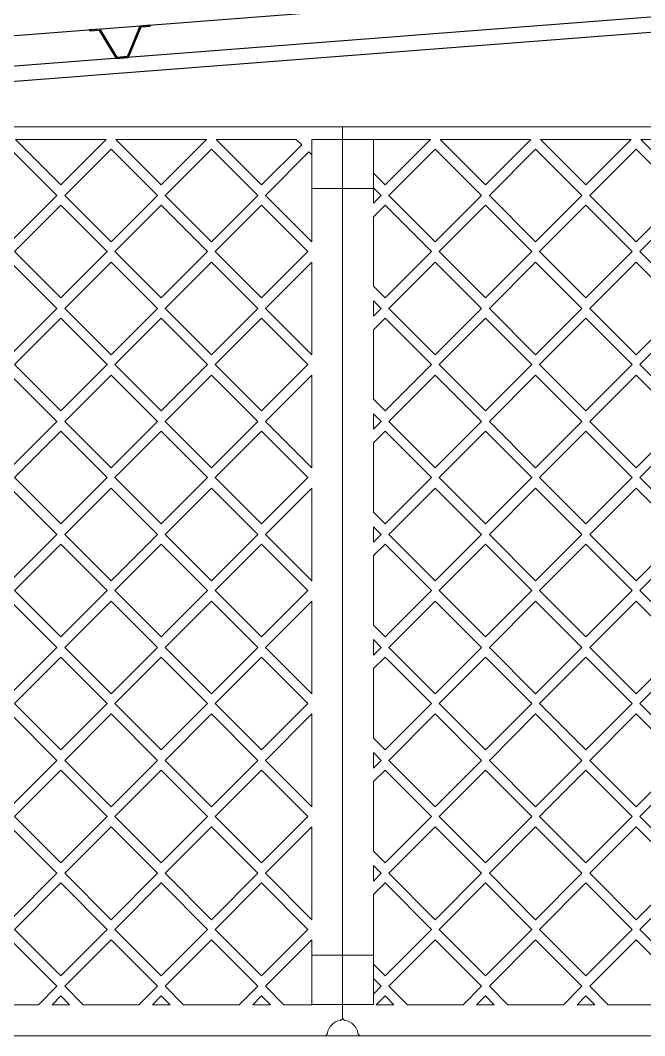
# Model space of a CAD drawing. Header units: inches. Extents: x -6 to 158, y 10 to 161.
# Drawn here: x 26.105 to 26.619, y 40.303 to 41.137 of the extents above; entities that cross this region are included whole.
import ezdxf

# ---------------------------------------------------------------- set-up
doc = ezdxf.new("R2010")
doc.units = ezdxf.units.IN
doc.header["$MEASUREMENT"] = 0
doc.layers.add('A-WALL', color=5, linetype='Continuous', lineweight=9)
doc.layers.add('Q-SPCQ', color=1, linetype='Continuous', lineweight=9)
for name, color, linetype in [('Emplantillado', 2, 'Continuous'), ('Paredes', 5, 'Continuous'), ('Texturas', 1, 'Continuous')]:
    doc.layers.add(name, color=color, linetype=linetype)

# ---------------------------------------------------------------- blocks, each defined once
blk = doc.blocks.new('Parasoleil Geode 30x30 Nested - Parasoleil Geode 30x30 Nested-983700-Section 1')
at = {"layer": 'Q-SPCQ'}
for p, q in [((-4930.1, 8787.4), (-4930.1, 8777.01)), ((-4904.7, 8777.01), (-4930.1, 8777.01)), ((-4930.1, 8777.01), (-4930.1, 8736.53)), ((-4904.7, 8736.53), (-4904.7, 8777.01)), ((-4904.7, 8777.01), (-4857.79, 8777.01)), ((-4857.79, 8777.01), (-4895.17, 8739.63)), ((-4812.62, 8739.63), (-4850.01, 8777.01)), ((-4850.01, 8777.01), (-4775.24, 8777.01)), ((-4775.24, 8777.01), (-4812.62, 8739.63)), ((-4730.07, 8739.63), (-4767.46, 8777.01)), ((-4767.46, 8777.01), (-4692.69, 8777.01)), ((-4692.69, 8777.01), (-4730.07, 8739.63)), ((-4647.52, 8739.63), (-4684.91, 8777.01)), ((-4684.91, 8777.01), (-4610.14, 8777.01)), ((-4892, 8730.92), (-4853.9, 8769.02)), ((-4853.9, 8769.02), (-4815.8, 8730.92)), ((-4809.45, 8730.92), (-4771.35, 8769.02)), ((-4771.35, 8769.02), (-4733.25, 8730.92)), ((-4726.9, 8730.92), (-4688.8, 8769.02)), ((-4688.8, 8769.02), (-4650.7, 8730.92)), ((-4895.17, 8739.63), (-4904.7, 8749.15)), ((-4904.7, 8737.27), (-4898.35, 8730.92)), ((-4930.1, 8736.53), (-4904.7, 8736.53)), ((-4930.1, 8736.53), (-4930.1, 8106.47)), ((-4904.7, 8724.57), (-4904.7, 8736.53)), ((-4898.35, 8730.92), (-4904.7, 8724.57)), ((-4853.9, 8692.82), (-4892, 8730.92)), ((-4815.8, 8730.92), (-4853.9, 8692.82)), ((-4771.35, 8692.82), (-4809.45, 8730.92)), ((-4733.25, 8730.92), (-4771.35, 8692.82)), ((-4688.8, 8692.82), (-4726.9, 8730.92)), ((-4650.7, 8730.92), (-4688.8, 8692.82)), ((-4904.7, 8713.46), (-4895.17, 8722.98)), ((-4895.17, 8722.98), (-4857.07, 8684.88)), ((-4850.72, 8684.88), (-4812.62, 8722.98)), ((-4812.62, 8722.98), (-4774.52, 8684.88)), ((-4768.17, 8684.88), (-4730.07, 8722.98)), ((-4730.07, 8722.98), (-4691.97, 8684.88)), ((-4685.62, 8684.88), (-4647.52, 8722.98)), ((-4904.7, 8656.31), (-4904.7, 8713.46)), ((-4857.07, 8684.88), (-4895.17, 8646.78)), ((-4812.62, 8646.78), (-4850.72, 8684.88)), ((-4774.52, 8684.88), (-4812.62, 8646.78)), ((-4730.07, 8646.78), (-4768.17, 8684.88)), ((-4691.97, 8684.88), (-4730.07, 8646.78)), ((-4647.52, 8646.78), (-4685.62, 8684.88)), ((-4892, 8638.07), (-4853.9, 8676.17)), ((-4853.9, 8676.17), (-4815.8, 8638.07)), ((-4809.45, 8638.07), (-4771.35, 8676.17)), ((-4771.35, 8676.17), (-4733.25, 8638.07)), ((-4726.9, 8638.07), (-4688.8, 8676.17)), ((-4688.8, 8676.17), (-4650.7, 8638.07)), ((-4895.17, 8646.78), (-4904.7, 8656.31)), ((-4904.7, 8631.72), (-4904.7, 8644.42)), ((-4904.7, 8644.42), (-4898.35, 8638.07)), ((-4898.35, 8638.07), (-4904.7, 8631.72)), ((-4853.9, 8599.97), (-4892, 8638.07)), ((-4815.8, 8638.07), (-4853.9, 8599.97)), ((-4771.35, 8599.97), (-4809.45, 8638.07)), ((-4733.25, 8638.07), (-4771.35, 8599.97)), ((-4688.8, 8599.97), (-4726.9, 8638.07)), ((-4650.7, 8638.07), (-4688.8, 8599.97)), ((-4904.7, 8620.61), (-4895.17, 8630.14)), ((-4895.17, 8630.14), (-4857.07, 8592.04)), ((-4850.72, 8592.04), (-4812.62, 8630.14)), ((-4812.62, 8630.14), (-4774.52, 8592.04)), ((-4768.17, 8592.04), (-4730.07, 8630.14)), ((-4730.07, 8630.14), (-4691.97, 8592.04)), ((-4685.62, 8592.04), (-4647.52, 8630.14)), ((-4904.7, 8563.46), (-4904.7, 8620.61)), ((-4857.07, 8592.04), (-4895.17, 8553.94)), ((-4812.62, 8553.94), (-4850.72, 8592.04)), ((-4774.52, 8592.04), (-4812.62, 8553.94)), ((-4730.07, 8553.94), (-4768.17, 8592.04)), ((-4691.97, 8592.04), (-4730.07, 8553.94)), ((-4647.52, 8553.94), (-4685.62, 8592.04)), ((-4892, 8545.23), (-4853.9, 8583.33)), ((-4853.9, 8583.33), (-4815.8, 8545.23)), ((-4809.45, 8545.23), (-4771.35, 8583.33)), ((-4771.35, 8583.33), (-4733.25, 8545.23)), ((-4726.9, 8545.23), (-4688.8, 8583.33)), ((-4688.8, 8583.33), (-4650.7, 8545.23)), ((-4895.17, 8553.94), (-4904.7, 8563.46)), ((-4904.7, 8538.88), (-4904.7, 8551.58)), ((-4904.7, 8551.58), (-4898.35, 8545.23)), ((-4898.35, 8545.23), (-4904.7, 8538.88)), ((-4853.9, 8507.13), (-4892, 8545.23)), ((-4815.8, 8545.23), (-4853.9, 8507.13)), ((-4771.35, 8507.13), (-4809.45, 8545.23)), ((-4733.25, 8545.23), (-4771.35, 8507.13)), ((-4688.8, 8507.13), (-4726.9, 8545.23)), ((-4650.7, 8545.23), (-4688.8, 8507.13)), ((-4904.7, 8527.77), (-4895.17, 8537.29)), ((-4895.17, 8537.29), (-4857.07, 8499.19)), ((-4850.72, 8499.19), (-4812.62, 8537.29)), ((-4812.62, 8537.29), (-4774.52, 8499.19)), ((-4768.17, 8499.19), (-4730.07, 8537.29)), ((-4730.07, 8537.29), (-4691.97, 8499.19)), ((-4685.62, 8499.19), (-4647.52, 8537.29)), ((-4904.7, 8470.62), (-4904.7, 8527.77)), ((-4857.07, 8499.19), (-4895.17, 8461.09)), ((-4812.62, 8461.09), (-4850.72, 8499.19)), ((-4774.52, 8499.19), (-4812.62, 8461.09)), ((-4730.07, 8461.09), (-4768.17, 8499.19)), ((-4691.97, 8499.19), (-4730.07, 8461.09)), ((-4647.52, 8461.09), (-4685.62, 8499.19)), ((-4892, 8452.38), (-4853.9, 8490.48)), ((-4853.9, 8490.48), (-4815.8, 8452.38)), ((-4809.45, 8452.38), (-4771.35, 8490.48)), ((-4771.35, 8490.48), (-4733.25, 8452.38)), ((-4726.9, 8452.38), (-4688.8, 8490.48)), ((-4688.8, 8490.48), (-4650.7, 8452.38)), ((-4895.17, 8461.09), (-4904.7, 8470.62)), ((-4904.7, 8446.03), (-4904.7, 8458.73)), ((-4904.7, 8458.73), (-4898.35, 8452.38)), ((-4898.35, 8452.38), (-4904.7, 8446.03)), ((-4853.9, 8414.28), (-4892, 8452.38)), ((-4815.8, 8452.38), (-4853.9, 8414.28)), ((-4771.35, 8414.28), (-4809.45, 8452.38)), ((-4733.25, 8452.38), (-4771.35, 8414.28)), ((-4688.8, 8414.28), (-4726.9, 8452.38)), ((-4650.7, 8452.38), (-4688.8, 8414.28)), ((-4904.7, 8434.92), (-4895.17, 8444.45)), ((-4895.17, 8444.45), (-4857.07, 8406.35)), ((-4850.72, 8406.35), (-4812.62, 8444.45)), ((-4812.62, 8444.45), (-4774.52, 8406.35)), ((-4768.17, 8406.35), (-4730.07, 8444.45)), ((-4730.07, 8444.45), (-4691.97, 8406.35)), ((-4685.62, 8406.35), (-4647.52, 8444.45)), ((-4904.7, 8377.77), (-4904.7, 8434.92)), ((-4857.07, 8406.35), (-4895.17, 8368.25)), ((-4812.62, 8368.25), (-4850.72, 8406.35)), ((-4774.52, 8406.35), (-4812.62, 8368.25)), ((-4730.07, 8368.25), (-4768.17, 8406.35)), ((-4691.97, 8406.35), (-4730.07, 8368.25)), ((-4647.52, 8368.25), (-4685.62, 8406.35)), ((-4892, 8359.54), (-4853.9, 8397.64)), ((-4853.9, 8397.64), (-4815.8, 8359.54)), ((-4809.45, 8359.54), (-4771.35, 8397.64)), ((-4771.35, 8397.64), (-4733.25, 8359.54)), ((-4726.9, 8359.54), (-4688.8, 8397.64)), ((-4688.8, 8397.64), (-4650.7, 8359.54)), ((-4895.17, 8368.25), (-4904.7, 8377.77)), ((-4904.7, 8353.19), (-4904.7, 8365.89)), ((-4904.7, 8365.89), (-4898.35, 8359.54)), ((-4898.35, 8359.54), (-4904.7, 8353.19)), ((-4853.9, 8321.44), (-4892, 8359.54)), ((-4815.8, 8359.54), (-4853.9, 8321.44)), ((-4771.35, 8321.44), (-4809.45, 8359.54)), ((-4733.25, 8359.54), (-4771.35, 8321.44)), ((-4688.8, 8321.44), (-4726.9, 8359.54)), ((-4650.7, 8359.54), (-4688.8, 8321.44)), ((-4904.7, 8342.08), (-4895.17, 8351.6)), ((-4895.17, 8351.6), (-4857.07, 8313.5)), ((-4850.72, 8313.5), (-4812.62, 8351.6)), ((-4812.62, 8351.6), (-4774.52, 8313.5)), ((-4768.17, 8313.5), (-4730.07, 8351.6)), ((-4730.07, 8351.6), (-4691.97, 8313.5)), ((-4685.62, 8313.5), (-4647.52, 8351.6)), ((-4904.7, 8284.93), (-4904.7, 8342.08)), ((-4857.07, 8313.5), (-4895.17, 8275.4)), ((-4812.62, 8275.4), (-4850.72, 8313.5)), ((-4774.52, 8313.5), (-4812.62, 8275.4)), ((-4730.07, 8275.4), (-4768.17, 8313.5)), ((-4691.97, 8313.5), (-4730.07, 8275.4)), ((-4647.52, 8275.4), (-4685.62, 8313.5)), ((-4892, 8266.69), (-4853.9, 8304.79)), ((-4853.9, 8304.79), (-4815.8, 8266.69)), ((-4809.45, 8266.69), (-4771.35, 8304.79)), ((-4771.35, 8304.79), (-4733.25, 8266.69)), ((-4726.9, 8266.69), (-4688.8, 8304.79)), ((-4688.8, 8304.79), (-4650.7, 8266.69)), ((-4895.17, 8275.4), (-4904.7, 8284.93)), ((-4904.7, 8260.34), (-4904.7, 8273.04)), ((-4904.7, 8273.04), (-4898.35, 8266.69)), ((-4898.35, 8266.69), (-4904.7, 8260.34)), ((-4853.9, 8228.59), (-4892, 8266.69)), ((-4815.8, 8266.69), (-4853.9, 8228.59)), ((-4771.35, 8228.59), (-4809.45, 8266.69)), ((-4733.25, 8266.69), (-4771.35, 8228.59)), ((-4688.8, 8228.59), (-4726.9, 8266.69)), ((-4650.7, 8266.69), (-4688.8, 8228.59)), ((-4904.7, 8249.23), (-4895.17, 8258.76)), ((-4895.17, 8258.76), (-4857.07, 8220.66)), ((-4850.72, 8220.66), (-4812.62, 8258.76)), ((-4812.62, 8258.76), (-4774.52, 8220.66)), ((-4768.17, 8220.66), (-4730.07, 8258.76)), ((-4730.07, 8258.76), (-4691.97, 8220.66)), ((-4685.62, 8220.66), (-4647.52, 8258.76)), ((-4904.7, 8192.08), (-4904.7, 8249.23)), ((-4857.07, 8220.66), (-4895.17, 8182.56)), ((-4812.62, 8182.56), (-4850.72, 8220.66)), ((-4774.52, 8220.66), (-4812.62, 8182.56)), ((-4730.07, 8182.56), (-4768.17, 8220.66)), ((-4691.97, 8220.66), (-4730.07, 8182.56)), ((-4647.52, 8182.56), (-4685.62, 8220.66)), ((-4892, 8173.85), (-4853.9, 8211.95)), ((-4853.9, 8211.95), (-4815.8, 8173.85)), ((-4809.45, 8173.85), (-4771.35, 8211.95)), ((-4771.35, 8211.95), (-4733.25, 8173.85)), ((-4726.9, 8173.85), (-4688.8, 8211.95)), ((-4688.8, 8211.95), (-4650.7, 8173.85)), ((-4895.17, 8182.56), (-4904.7, 8192.08)), ((-4904.7, 8167.5), (-4904.7, 8180.2)), ((-4904.7, 8180.2), (-4898.35, 8173.85)), ((-4898.35, 8173.85), (-4904.7, 8167.5)), ((-4853.9, 8135.75), (-4892, 8173.85)), ((-4815.8, 8173.85), (-4853.9, 8135.75)), ((-4771.35, 8135.75), (-4809.45, 8173.85)), ((-4733.25, 8173.85), (-4771.35, 8135.75)), ((-4688.8, 8135.75), (-4726.9, 8173.85)), ((-4650.7, 8173.85), (-4688.8, 8135.75)), ((-4904.7, 8156.39), (-4895.17, 8165.91)), ((-4895.17, 8165.91), (-4857.07, 8127.81)), ((-4850.72, 8127.81), (-4812.62, 8165.91)), ((-4812.62, 8165.91), (-4774.52, 8127.81)), ((-4768.17, 8127.81), (-4730.07, 8165.91)), ((-4730.07, 8165.91), (-4691.97, 8127.81)), ((-4685.62, 8127.81), (-4647.52, 8165.91)), ((-4904.7, 8106.47), (-4904.7, 8156.39)), ((-4857.07, 8127.81), (-4895.17, 8089.71)), ((-4812.62, 8089.71), (-4850.72, 8127.81)), ((-4774.52, 8127.81), (-4812.62, 8089.71)), ((-4730.07, 8089.71), (-4768.17, 8127.81)), ((-4691.97, 8127.81), (-4730.07, 8089.71)), ((-4647.52, 8089.71), (-4685.62, 8127.81)), ((-4892, 8081), (-4853.9, 8119.1)), ((-4853.9, 8119.1), (-4815.8, 8081)), ((-4809.45, 8081), (-4771.35, 8119.1)), ((-4771.35, 8119.1), (-4733.25, 8081)), ((-4726.9, 8081), (-4688.8, 8119.1)), ((-4688.8, 8119.1), (-4650.7, 8081)), ((-4904.7, 8106.47), (-4930.1, 8106.47)), ((-4930.1, 8106.47), (-4930.1, 8065.99)), ((-4904.7, 8065.99), (-4904.7, 8106.47)), ((-4895.17, 8089.71), (-4904.7, 8099.24)), ((-4904.7, 8087.35), (-4898.35, 8081)), ((-4898.35, 8081), (-4904.7, 8074.65)), ((-4876.81, 8065.81), (-4892, 8081)), ((-4815.8, 8081), (-4830.99, 8065.81)), ((-4794.26, 8065.81), (-4809.45, 8081)), ((-4733.25, 8081), (-4748.44, 8065.81)), ((-4711.71, 8065.81), (-4726.9, 8081)), ((-4902.43, 8065.81), (-4895.17, 8073.07)), ((-4895.17, 8073.07), (-4887.92, 8065.81)), ((-4819.88, 8065.81), (-4812.62, 8073.07)), ((-4812.62, 8073.07), (-4805.37, 8065.81)), ((-4737.33, 8065.81), (-4730.07, 8073.07)), ((-4730.07, 8073.07), (-4722.82, 8065.81)), ((-4930.1, 8065.99), (-4904.7, 8065.99)), ((-4930.1, 8065.99), (-4930.1, 8055.42)), ((-4887.92, 8065.81), (-4902.43, 8065.81)), ((-4830.99, 8065.81), (-4876.81, 8065.81)), ((-4805.37, 8065.81), (-4819.88, 8065.81)), ((-4748.44, 8065.81), (-4794.26, 8065.81)), ((-4722.82, 8065.81), (-4737.33, 8065.81)), ((-4665.89, 8065.81), (-4711.71, 8065.81))]:
    blk.add_line(p, q, dxfattribs=at)
for centre, radius, start, end in [((-4927.56, 8055.42), 2.54, 180, 254.28614), ((-4930.1, 8040.41), 12.7, 8.38554, 81.61446), ((-4915.09, 8042.95), 2.54, 195.71386, 270)]:
    blk.add_arc(centre, radius, start, end, dxfattribs=at)
blk = doc.blocks.new('Parasoleil Geode 30x30 Nested - Parasoleil Geode 30x30 Nested-V1-Section 1')
at = {"layer": 'Q-SPCQ'}
for p, q in [((-7978.1, 8777.01), (-7978.1, 8787.4)), ((-8209.87, 8739.63), (-8247.26, 8777.01)), ((-8247.26, 8777.01), (-8172.49, 8777.01)), ((-8172.49, 8777.01), (-8209.87, 8739.63)), ((-8127.32, 8739.63), (-8164.71, 8777.01)), ((-8164.71, 8777.01), (-8089.94, 8777.01)), ((-8089.94, 8777.01), (-8127.32, 8739.63)), ((-8082.16, 8777.01), (-8016.2, 8777.01)), ((-8044.77, 8739.63), (-8082.16, 8777.01)), ((-8011.79, 8772.61), (-8044.77, 8739.63)), ((-8016.2, 8777.01), (-8011.79, 8772.61)), ((-7978.1, 8777.01), (-8003.5, 8777.01)), ((-8003.5, 8777.01), (-8003.5, 8736.53)), ((-7978.1, 8736.53), (-7978.1, 8777.01)), ((-8251.15, 8769.02), (-8213.05, 8730.92)), ((-8206.7, 8730.92), (-8168.6, 8769.02)), ((-8168.6, 8769.02), (-8130.5, 8730.92)), ((-8124.15, 8730.92), (-8086.05, 8769.02)), ((-8086.05, 8769.02), (-8047.95, 8730.92)), ((-8041.6, 8730.92), (-8005.85, 8766.67)), ((-8005.85, 8766.67), (-8003.5, 8764.31)), ((-8213.05, 8730.92), (-8251.15, 8692.82)), ((-8168.6, 8692.82), (-8206.7, 8730.92)), ((-8130.5, 8730.92), (-8168.6, 8692.82)), ((-8086.05, 8692.82), (-8124.15, 8730.92)), ((-8047.95, 8730.92), (-8086.05, 8692.82)), ((-8003.5, 8692.82), (-8041.6, 8730.92)), ((-8003.5, 8736.53), (-7978.1, 8736.53)), ((-8003.5, 8736.53), (-8003.5, 8692.82)), ((-7978.1, 8106.47), (-7978.1, 8736.53)), ((-8247.97, 8684.88), (-8209.87, 8722.98)), ((-8209.87, 8722.98), (-8171.77, 8684.88)), ((-8165.42, 8684.88), (-8127.32, 8722.98)), ((-8127.32, 8722.98), (-8089.22, 8684.88)), ((-8082.87, 8684.88), (-8044.77, 8722.98)), ((-8044.77, 8722.98), (-8006.67, 8684.88)), ((-8209.87, 8646.78), (-8247.97, 8684.88)), ((-8171.77, 8684.88), (-8209.87, 8646.78)), ((-8127.32, 8646.78), (-8165.42, 8684.88)), ((-8089.22, 8684.88), (-8127.32, 8646.78)), ((-8044.77, 8646.78), (-8082.87, 8684.88)), ((-8006.67, 8684.88), (-8044.77, 8646.78)), ((-8251.15, 8676.17), (-8213.05, 8638.07)), ((-8206.7, 8638.07), (-8168.6, 8676.17)), ((-8168.6, 8676.17), (-8130.5, 8638.07)), ((-8124.15, 8638.07), (-8086.05, 8676.17)), ((-8086.05, 8676.17), (-8047.95, 8638.07)), ((-8041.6, 8638.07), (-8003.5, 8676.17)), ((-8003.5, 8676.17), (-8003.5, 8599.97)), ((-8213.05, 8638.07), (-8251.15, 8599.97)), ((-8168.6, 8599.97), (-8206.7, 8638.07)), ((-8130.5, 8638.07), (-8168.6, 8599.97)), ((-8086.05, 8599.97), (-8124.15, 8638.07)), ((-8047.95, 8638.07), (-8086.05, 8599.97)), ((-8003.5, 8599.97), (-8041.6, 8638.07)), ((-8247.97, 8592.04), (-8209.87, 8630.14)), ((-8209.87, 8630.14), (-8171.77, 8592.04)), ((-8165.42, 8592.04), (-8127.32, 8630.14)), ((-8127.32, 8630.14), (-8089.22, 8592.04)), ((-8082.87, 8592.04), (-8044.77, 8630.14)), ((-8044.77, 8630.14), (-8006.67, 8592.04)), ((-8209.87, 8553.94), (-8247.97, 8592.04)), ((-8171.77, 8592.04), (-8209.87, 8553.94)), ((-8127.32, 8553.94), (-8165.42, 8592.04)), ((-8089.22, 8592.04), (-8127.32, 8553.94)), ((-8044.77, 8553.94), (-8082.87, 8592.04)), ((-8006.67, 8592.04), (-8044.77, 8553.94)), ((-8251.15, 8583.33), (-8213.05, 8545.23)), ((-8206.7, 8545.23), (-8168.6, 8583.33)), ((-8168.6, 8583.33), (-8130.5, 8545.23)), ((-8124.15, 8545.23), (-8086.05, 8583.33)), ((-8086.05, 8583.33), (-8047.95, 8545.23)), ((-8041.6, 8545.23), (-8003.5, 8583.33)), ((-8003.5, 8583.33), (-8003.5, 8507.13)), ((-8213.05, 8545.23), (-8251.15, 8507.13)), ((-8168.6, 8507.13), (-8206.7, 8545.23)), ((-8130.5, 8545.23), (-8168.6, 8507.13)), ((-8086.05, 8507.13), (-8124.15, 8545.23)), ((-8047.95, 8545.23), (-8086.05, 8507.13)), ((-8003.5, 8507.13), (-8041.6, 8545.23)), ((-8247.97, 8499.19), (-8209.87, 8537.29)), ((-8209.87, 8537.29), (-8171.77, 8499.19)), ((-8165.42, 8499.19), (-8127.32, 8537.29)), ((-8127.32, 8537.29), (-8089.22, 8499.19)), ((-8082.87, 8499.19), (-8044.77, 8537.29)), ((-8044.77, 8537.29), (-8006.67, 8499.19)), ((-8209.87, 8461.09), (-8247.97, 8499.19)), ((-8171.77, 8499.19), (-8209.87, 8461.09)), ((-8127.32, 8461.09), (-8165.42, 8499.19)), ((-8089.22, 8499.19), (-8127.32, 8461.09)), ((-8044.77, 8461.09), (-8082.87, 8499.19)), ((-8006.67, 8499.19), (-8044.77, 8461.09)), ((-8251.15, 8490.48), (-8213.05, 8452.38)), ((-8206.7, 8452.38), (-8168.6, 8490.48)), ((-8168.6, 8490.48), (-8130.5, 8452.38)), ((-8124.15, 8452.38), (-8086.05, 8490.48)), ((-8086.05, 8490.48), (-8047.95, 8452.38)), ((-8041.6, 8452.38), (-8003.5, 8490.48)), ((-8003.5, 8490.48), (-8003.5, 8414.28)), ((-8213.05, 8452.38), (-8251.15, 8414.28)), ((-8168.6, 8414.28), (-8206.7, 8452.38)), ((-8130.5, 8452.38), (-8168.6, 8414.28)), ((-8086.05, 8414.28), (-8124.15, 8452.38)), ((-8047.95, 8452.38), (-8086.05, 8414.28)), ((-8003.5, 8414.28), (-8041.6, 8452.38)), ((-8247.97, 8406.35), (-8209.87, 8444.45)), ((-8209.87, 8444.45), (-8171.77, 8406.35)), ((-8165.42, 8406.35), (-8127.32, 8444.45)), ((-8127.32, 8444.45), (-8089.22, 8406.35)), ((-8082.87, 8406.35), (-8044.77, 8444.45)), ((-8044.77, 8444.45), (-8006.67, 8406.35)), ((-8209.87, 8368.25), (-8247.97, 8406.35)), ((-8171.77, 8406.35), (-8209.87, 8368.25)), ((-8127.32, 8368.25), (-8165.42, 8406.35)), ((-8089.22, 8406.35), (-8127.32, 8368.25)), ((-8044.77, 8368.25), (-8082.87, 8406.35)), ((-8006.67, 8406.35), (-8044.77, 8368.25)), ((-8251.15, 8397.64), (-8213.05, 8359.54)), ((-8206.7, 8359.54), (-8168.6, 8397.64)), ((-8168.6, 8397.64), (-8130.5, 8359.54)), ((-8124.15, 8359.54), (-8086.05, 8397.64)), ((-8086.05, 8397.64), (-8047.95, 8359.54)), ((-8041.6, 8359.54), (-8003.5, 8397.64)), ((-8003.5, 8397.64), (-8003.5, 8321.44)), ((-8213.05, 8359.54), (-8251.15, 8321.44)), ((-8168.6, 8321.44), (-8206.7, 8359.54)), ((-8130.5, 8359.54), (-8168.6, 8321.44)), ((-8086.05, 8321.44), (-8124.15, 8359.54)), ((-8047.95, 8359.54), (-8086.05, 8321.44)), ((-8003.5, 8321.44), (-8041.6, 8359.54)), ((-8247.97, 8313.5), (-8209.87, 8351.6)), ((-8209.87, 8351.6), (-8171.77, 8313.5)), ((-8165.42, 8313.5), (-8127.32, 8351.6)), ((-8127.32, 8351.6), (-8089.22, 8313.5)), ((-8082.87, 8313.5), (-8044.77, 8351.6)), ((-8044.77, 8351.6), (-8006.67, 8313.5)), ((-8209.87, 8275.4), (-8247.97, 8313.5)), ((-8171.77, 8313.5), (-8209.87, 8275.4)), ((-8127.32, 8275.4), (-8165.42, 8313.5)), ((-8089.22, 8313.5), (-8127.32, 8275.4)), ((-8044.77, 8275.4), (-8082.87, 8313.5)), ((-8006.67, 8313.5), (-8044.77, 8275.4)), ((-8251.15, 8304.79), (-8213.05, 8266.69)), ((-8206.7, 8266.69), (-8168.6, 8304.79)), ((-8168.6, 8304.79), (-8130.5, 8266.69)), ((-8124.15, 8266.69), (-8086.05, 8304.79)), ((-8086.05, 8304.79), (-8047.95, 8266.69)), ((-8041.6, 8266.69), (-8003.5, 8304.79)), ((-8003.5, 8304.79), (-8003.5, 8228.59)), ((-8213.05, 8266.69), (-8251.15, 8228.59)), ((-8168.6, 8228.59), (-8206.7, 8266.69)), ((-8130.5, 8266.69), (-8168.6, 8228.59)), ((-8086.05, 8228.59), (-8124.15, 8266.69)), ((-8047.95, 8266.69), (-8086.05, 8228.59)), ((-8003.5, 8228.59), (-8041.6, 8266.69)), ((-8247.97, 8220.66), (-8209.87, 8258.76)), ((-8209.87, 8258.76), (-8171.77, 8220.66)), ((-8165.42, 8220.66), (-8127.32, 8258.76)), ((-8127.32, 8258.76), (-8089.22, 8220.66)), ((-8082.87, 8220.66), (-8044.77, 8258.76)), ((-8044.77, 8258.76), (-8006.67, 8220.66)), ((-8209.87, 8182.56), (-8247.97, 8220.66)), ((-8171.77, 8220.66), (-8209.87, 8182.56)), ((-8127.32, 8182.56), (-8165.42, 8220.66)), ((-8089.22, 8220.66), (-8127.32, 8182.56)), ((-8044.77, 8182.56), (-8082.87, 8220.66)), ((-8006.67, 8220.66), (-8044.77, 8182.56)), ((-8251.15, 8211.95), (-8213.05, 8173.85)), ((-8206.7, 8173.85), (-8168.6, 8211.95)), ((-8168.6, 8211.95), (-8130.5, 8173.85)), ((-8124.15, 8173.85), (-8086.05, 8211.95)), ((-8086.05, 8211.95), (-8047.95, 8173.85)), ((-8041.6, 8173.85), (-8003.5, 8211.95)), ((-8003.5, 8211.95), (-8003.5, 8135.75)), ((-8213.05, 8173.85), (-8251.15, 8135.75)), ((-8168.6, 8135.75), (-8206.7, 8173.85)), ((-8130.5, 8173.85), (-8168.6, 8135.75)), ((-8086.05, 8135.75), (-8124.15, 8173.85)), ((-8047.95, 8173.85), (-8086.05, 8135.75)), ((-8003.5, 8135.75), (-8041.6, 8173.85)), ((-8247.97, 8127.81), (-8209.87, 8165.91)), ((-8209.87, 8165.91), (-8171.77, 8127.81)), ((-8165.42, 8127.81), (-8127.32, 8165.91)), ((-8127.32, 8165.91), (-8089.22, 8127.81)), ((-8082.87, 8127.81), (-8044.77, 8165.91)), ((-8044.77, 8165.91), (-8006.67, 8127.81)), ((-8209.87, 8089.71), (-8247.97, 8127.81)), ((-8171.77, 8127.81), (-8209.87, 8089.71)), ((-8127.32, 8089.71), (-8165.42, 8127.81)), ((-8089.22, 8127.81), (-8127.32, 8089.71)), ((-8044.77, 8089.71), (-8082.87, 8127.81)), ((-8006.67, 8127.81), (-8044.77, 8089.71)), ((-8251.15, 8119.1), (-8213.05, 8081)), ((-8206.7, 8081), (-8168.6, 8119.1)), ((-8168.6, 8119.1), (-8130.5, 8081)), ((-8124.15, 8081), (-8086.05, 8119.1)), ((-8086.05, 8119.1), (-8047.95, 8081)), ((-8041.6, 8081), (-8003.5, 8119.1)), ((-8003.5, 8119.1), (-8003.5, 8106.47)), ((-7978.1, 8106.47), (-8003.5, 8106.47)), ((-8003.5, 8106.47), (-8003.5, 8065.99)), ((-7978.1, 8065.99), (-7978.1, 8106.47)), ((-8213.05, 8081), (-8228.24, 8065.81)), ((-8191.51, 8065.81), (-8206.7, 8081)), ((-8130.5, 8081), (-8145.69, 8065.81)), ((-8108.96, 8065.81), (-8124.15, 8081)), ((-8047.95, 8081), (-8063.14, 8065.81)), ((-8026.41, 8065.81), (-8041.6, 8081)), ((-8217.13, 8065.81), (-8209.87, 8073.07)), ((-8209.87, 8073.07), (-8202.62, 8065.81)), ((-8134.58, 8065.81), (-8127.32, 8073.07)), ((-8127.32, 8073.07), (-8120.07, 8065.81)), ((-8052.03, 8065.81), (-8044.77, 8073.07)), ((-8044.77, 8073.07), (-8037.52, 8065.81)), ((-8228.24, 8065.81), (-8274.06, 8065.81)), ((-8202.62, 8065.81), (-8217.13, 8065.81)), ((-8145.69, 8065.81), (-8191.51, 8065.81)), ((-8120.07, 8065.81), (-8134.58, 8065.81)), ((-8063.14, 8065.81), (-8108.96, 8065.81)), ((-8037.52, 8065.81), (-8052.03, 8065.81)), ((-8003.5, 8065.81), (-8026.41, 8065.81)), ((-8003.5, 8065.99), (-7978.1, 8065.99)), ((-7978.1, 8055.42), (-7978.1, 8065.99))]:
    blk.add_line(p, q, dxfattribs=at)
for centre, radius, start, end in [((-7978.1, 8040.41), 12.7, 98.38554, 171.61446), ((-7980.64, 8055.42), 2.54, 285.71386, 0), ((-7993.11, 8042.95), 2.54, 270, 344.28614)]:
    blk.add_arc(centre, radius, start, end, dxfattribs=at)
blk = doc.blocks.new('A$C3A4E2C9F')
at = {"color": 2}
for p, q in [((-0.04812, 0.00093), (-0.04812, -0.00007)), ((-0.03967, 0.00093), (-0.04812, 0.00093)), ((-0.03967, 0.00093), (-0.02751, -0.02307)), ((-0.00657, 0.00093), (-0.01874, -0.02307)), ((0.00188, 0.00093), (-0.00657, 0.00093)), ((0.00188, -0.00007), (0.00188, 0.00093)), ((-0.04029, -0.00007), (-0.04812, -0.00007)), ((-0.04029, -0.00007), (-0.02812, -0.02407)), ((-0.00595, -0.00007), (-0.01812, -0.02407)), ((0.00188, -0.00007), (-0.00595, -0.00007)), ((-0.02812, -0.02407), (-0.02312, -0.02407)), ((-0.02812, -0.02407), (-0.01812, -0.02407)), ((-0.02751, -0.02307), (-0.01874, -0.02307))]:
    blk.add_line(p, q, dxfattribs=at)

msp = doc.modelspace()

# ---------------------------------------------------------------- linework, layer by layer
at = {"layer": 'A-WALL'}
for p, q in [((25.60831, 41.04993), (30.18328, 41.04993)), ((30.18328, 40.30293), (25.60831, 40.30293))]:
    msp.add_line(p, q, dxfattribs=at)
at = {"layer": 'Paredes'}
msp.add_line((31.38942, 41.53253), (24.36594, 40.99101), dxfattribs=at)
at = {"layer": 'Texturas'}
for p, q in [((30.34331, 41.4268), (25.43902, 41.04867)), ((30.34331, 41.41426), (25.43902, 41.03614))]:
    msp.add_line(p, q, dxfattribs=at)

# ---------------------------------------------------------------- block references
at = {"layer": 'Emplantillado', "rotation": 4.408794308599358}
msp.add_blockref('A$C3A4E2C9F', (26.21026, 41.13228), dxfattribs=at)
at = {"layer": 'Q-SPCQ', "xscale": 0.000999999999999, "yscale": 0.000999999999999, "zscale": 0.000999999999999}
for name, p in [('Parasoleil Geode 30x30 Nested - Parasoleil Geode 30x30 Nested-V1-Section 1', (34.34841, 32.26252)), ('Parasoleil Geode 30x30 Nested - Parasoleil Geode 30x30 Nested-983700-Section 1', (31.30041, 32.26252))]:
    msp.add_blockref(name, p, dxfattribs=at)

doc.saveas('drawing.dxf')
